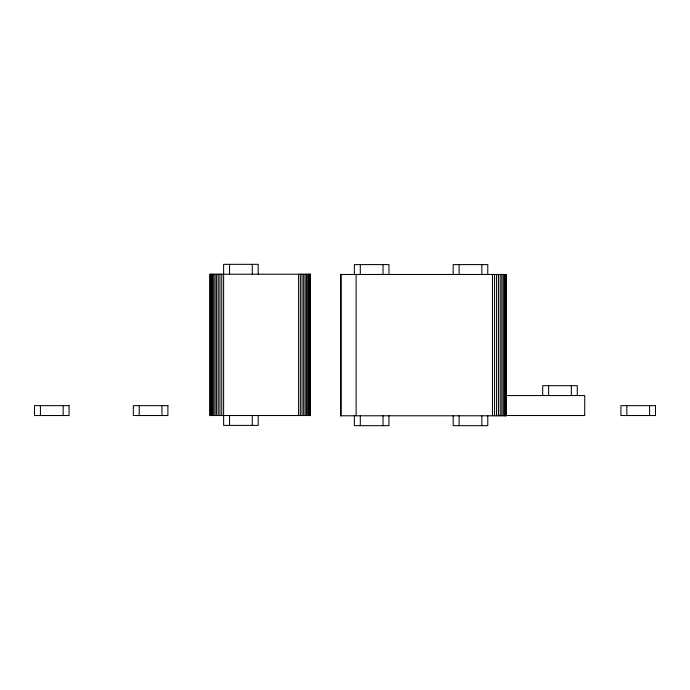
<?xml version="1.0" encoding="UTF-8"?>
<svg xmlns="http://www.w3.org/2000/svg" width="690" height="690" viewBox="0 0 690 690"><rect width="100%" height="100%" fill="white"/><g stroke="black" fill="none" stroke-linecap="round" stroke-linejoin="round"><path stroke-width="1.03" d="M506.098 395.56L584.723 395.56L584.723 415.527L506.098 415.527M649.575 405.642L649.575 415.527M626.839 405.642L626.839 415.527M577.28 395.56L577.28 385.684L542.694 385.684L542.694 395.56M571.355 385.684L571.355 395.56M548.628 385.684L548.628 395.56M506.003 274.473L506.003 415.785M505.322 274.473L505.322 415.785M504.381 274.473L504.381 415.785M503.208 274.473L503.208 415.785M501.811 274.473L501.811 415.785M500.216 274.473L500.216 415.785M498.456 274.473L498.456 415.785M496.559 274.473L496.559 415.785M494.549 274.473L494.549 415.785M492.47 274.473L492.47 415.785M487.778 274.473L487.778 264.598L453.192 264.598L453.192 274.473M487.778 415.785L487.778 425.67L453.192 425.67L453.192 415.785M481.844 264.598L481.844 274.473M481.844 415.785L481.844 425.67M459.117 264.598L459.117 274.473M459.117 415.785L459.117 425.67M388.962 274.473L388.962 264.598L354.375 264.598L354.375 274.473M388.962 415.785L388.962 425.67L354.375 425.67L354.375 415.785M383.028 264.598L383.028 274.473M383.028 415.785L383.028 425.67M360.301 264.598L360.301 274.473M360.301 415.785L360.301 425.67M356.135 274.473L356.135 415.785M341.024 274.473L341.024 415.785M340.662 274.473L340.662 415.785M310.103 274.215L310.103 415.527M309.525 274.215L309.525 415.527M308.723 274.215L308.723 415.527M307.723 274.215L307.723 415.527M306.532 274.215L306.532 415.527M305.178 274.215L305.178 415.527M303.678 274.215L303.678 415.527M302.056 274.215L302.056 415.527M300.348 274.215L300.348 415.527M298.58 274.215L298.58 415.527M258.198 274.215L258.198 264.33L223.612 264.33L223.612 425.402L258.198 425.402L258.198 415.527M252.273 264.33L252.273 274.215M252.273 415.527L252.273 425.402M229.546 264.33L229.546 274.215M229.546 415.527L229.546 425.402M221.757 274.215L221.757 415.527M219.955 274.215L219.955 415.527M218.221 274.215L218.221 415.527M216.6 274.215L216.6 415.527M215.099 274.215L215.099 415.527M213.753 274.215L213.753 415.527M212.58 274.215L212.58 415.527M211.589 274.215L211.589 415.527M210.804 274.215L210.804 415.527M210.234 274.215L210.234 415.527M161.969 405.642L161.969 415.527M139.242 405.642L139.242 415.527M63.161 405.642L63.161 415.527M40.425 405.642L40.425 415.527M310.466 274.215L209.889 274.215L209.889 415.527L310.466 415.527L310.457 274.215M506.434 274.473L340.541 274.473L340.541 415.785L506.434 415.785L506.417 274.473M69.086 405.642L34.5 405.642L34.5 415.527L69.086 415.527L69.086 405.642M167.903 405.642L133.317 405.642L133.317 415.527L167.903 415.527L167.903 405.642M655.5 405.642L620.914 405.642L620.914 415.527L655.5 415.527L655.5 405.642"/></g></svg>
